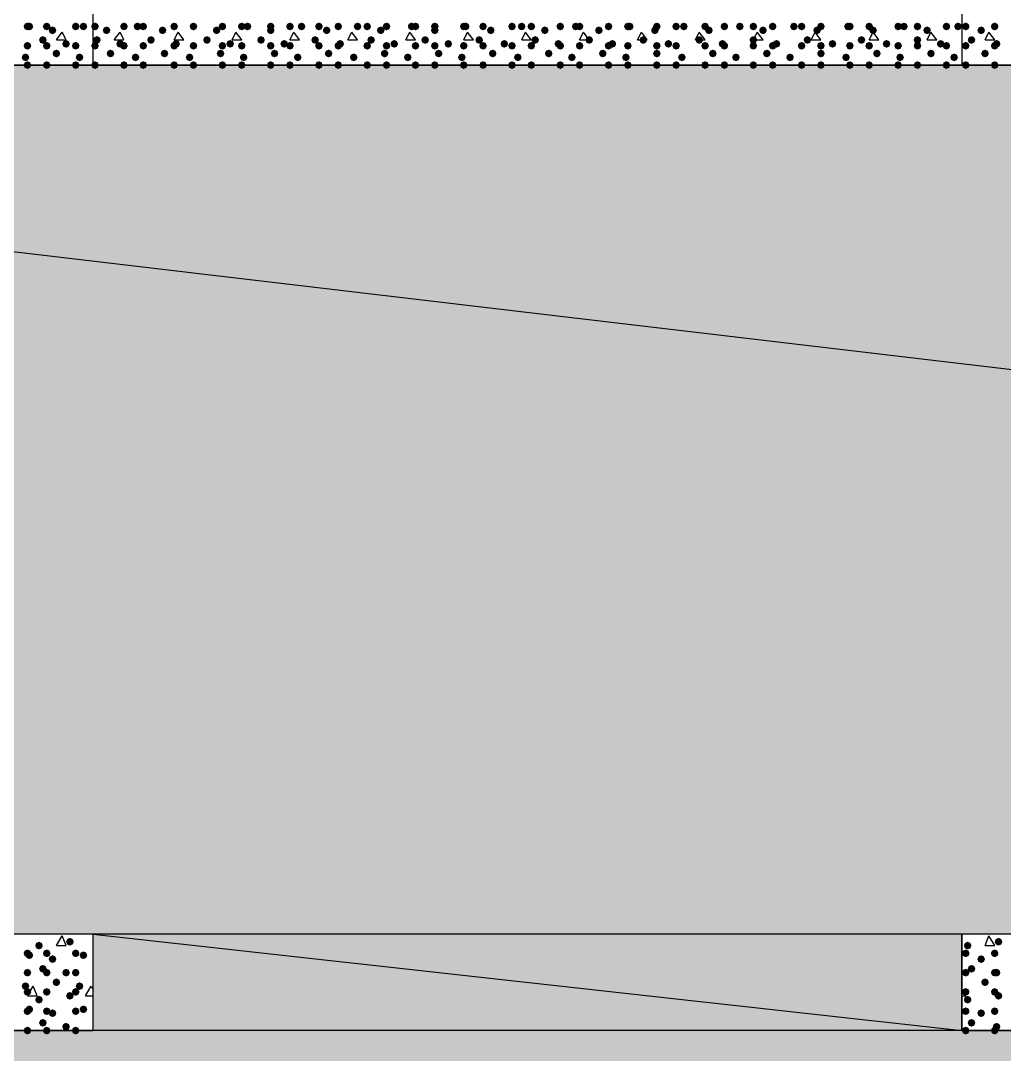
# Model space of a CAD drawing. Header units: millimetres. Extents: x 0 to 420, y 0 to 297.
# Drawn here: x 67.25 to 88.82, y 120.93 to 143.59 of the extents above; entities that cross this region are included whole.
import ezdxf

# ---------------------------------------------------------------- set-up
doc = ezdxf.new("R2010")
doc.units = ezdxf.units.MM
doc.layers.get('0').update_dxf_attribs({"linetype": 'CONTINUOUS'})

msp = doc.modelspace()

# ---------------------------------------------------------------- hatches: boundary and pattern name
at = {"true_color": 0x000007}
for points in [[(67.479333, 143.467667), (67.454462, 143.407871), (67.394667, 143.383), (67.334871, 143.407871), (67.31, 143.467667), (67.334871, 143.527462), (67.394667, 143.552333), (67.454462, 143.527463)], [(67.521667, 143.467667), (67.496796, 143.407871), (67.437, 143.383), (67.377204, 143.407871), (67.352333, 143.467667), (67.377204, 143.527462), (67.437, 143.552333), (67.496796, 143.527463)], [(67.902667, 143.467667), (67.877796, 143.407871), (67.818, 143.383), (67.758204, 143.407871), (67.733333, 143.467667), (67.758204, 143.527462), (67.818, 143.552333), (67.877796, 143.527463)], [(68.029667, 143.383), (68.004796, 143.323204), (67.945, 143.298333), (67.885204, 143.323204), (67.860333, 143.383), (67.885204, 143.442796), (67.945, 143.467667), (68.004796, 143.442796)], [(68.537667, 143.467667), (68.512796, 143.407871), (68.453, 143.383), (68.393204, 143.407871), (68.368333, 143.467667), (68.393204, 143.527462), (68.453, 143.552333), (68.512796, 143.527463)], [(68.707, 143.467667), (68.682129, 143.407871), (68.622333, 143.383), (68.562538, 143.407871), (68.537667, 143.467667), (68.562537, 143.527462), (68.622333, 143.552333), (68.682129, 143.527463)], [(88.053333, 143.467667), (88.028463, 143.407871), (87.968667, 143.383), (87.908871, 143.407871), (87.884, 143.467667), (87.908871, 143.527462), (87.968667, 143.552333), (88.028462, 143.527463)], [(88.392, 143.383), (88.367129, 143.323204), (88.307333, 143.298333), (88.247538, 143.323204), (88.222667, 143.383), (88.247537, 143.442796), (88.307333, 143.467667), (88.367129, 143.442796)], [(88.688333, 143.467667), (88.663463, 143.407871), (88.603667, 143.383), (88.543871, 143.407871), (88.519, 143.467667), (88.543871, 143.527462), (88.603667, 143.552333), (88.663462, 143.527463)], [(67.818, 143.171333), (67.793129, 143.111537), (67.733333, 143.086667), (67.673537, 143.111537), (67.648667, 143.171333), (67.673537, 143.231129), (67.733333, 143.256), (67.793129, 143.231129)], [(88.180333, 143.171333), (88.155463, 143.111537), (88.095667, 143.086667), (88.035871, 143.111537), (88.011, 143.171333), (88.035871, 143.231129), (88.095667, 143.256), (88.155462, 143.231129)], [(67.479333, 143.044333), (67.454462, 142.984537), (67.394667, 142.959667), (67.334871, 142.984537), (67.31, 143.044333), (67.334871, 143.104129), (67.394667, 143.129), (67.454462, 143.104129)], [(67.902667, 143.044333), (67.877796, 142.984537), (67.818, 142.959667), (67.758204, 142.984537), (67.733333, 143.044333), (67.758204, 143.104129), (67.818, 143.129), (67.877796, 143.104129)], [(68.326, 143.086667), (68.301129, 143.026871), (68.241333, 143.002), (68.181537, 143.026871), (68.156667, 143.086667), (68.181537, 143.146462), (68.241333, 143.171333), (68.301129, 143.146463)], [(68.537667, 143.044333), (68.512796, 142.984537), (68.453, 142.959667), (68.393204, 142.984537), (68.368333, 143.044333), (68.393204, 143.104129), (68.453, 143.129), (68.512796, 143.104129)], [(88.053333, 143.044333), (88.028463, 142.984537), (87.968667, 142.959667), (87.908871, 142.984537), (87.884, 143.044333), (87.908871, 143.104129), (87.968667, 143.129), (88.028462, 143.104129)], [(88.688333, 143.044333), (88.663463, 142.984537), (88.603667, 142.959667), (88.543871, 142.984537), (88.519, 143.044333), (88.543871, 143.104129), (88.603667, 143.129), (88.663462, 143.104129)], [(88.730667, 143.086667), (88.705796, 143.026871), (88.646, 143.002), (88.586204, 143.026871), (88.561333, 143.086667), (88.586204, 143.146462), (88.646, 143.171333), (88.705796, 143.146463)], [(67.437, 142.790333), (67.412129, 142.730537), (67.352333, 142.705667), (67.292538, 142.730537), (67.267667, 142.790333), (67.292537, 142.850129), (67.352333, 142.875), (67.412129, 142.850129)], [(68.114333, 142.875), (68.089462, 142.815204), (68.029667, 142.790333), (67.969871, 142.815204), (67.945, 142.875), (67.969871, 142.934796), (68.029667, 142.959667), (68.089462, 142.934796)], [(68.622333, 142.790333), (68.597463, 142.730537), (68.537667, 142.705667), (68.477871, 142.730537), (68.453, 142.790333), (68.477871, 142.850129), (68.537667, 142.875), (68.597462, 142.850129)], [(88.476667, 142.875), (88.451796, 142.815204), (88.392, 142.790333), (88.332204, 142.815204), (88.307333, 142.875), (88.332204, 142.934796), (88.392, 142.959667), (88.451796, 142.934796)], [(67.479333, 142.621), (67.454462, 142.561204), (67.394667, 142.536333), (67.334871, 142.561204), (67.31, 142.621), (67.334871, 142.680796), (67.394667, 142.705667), (67.454462, 142.680796)], [(67.902667, 142.621), (67.877796, 142.561204), (67.818, 142.536333), (67.758204, 142.561204), (67.733333, 142.621), (67.758204, 142.680796), (67.818, 142.705667), (67.877796, 142.680796)], [(68.537667, 142.621), (68.512796, 142.561204), (68.453, 142.536333), (68.393204, 142.561204), (68.368333, 142.621), (68.393204, 142.680796), (68.453, 142.705667), (68.512796, 142.680796)], [(88.053333, 142.621), (88.028463, 142.561204), (87.968667, 142.536333), (87.908871, 142.561204), (87.884, 142.621), (87.908871, 142.680796), (87.968667, 142.705667), (88.028462, 142.680796)], [(88.688333, 142.621), (88.663463, 142.561204), (88.603667, 142.536333), (88.543871, 142.561204), (88.519, 142.621), (88.543871, 142.680796), (88.603667, 142.705667), (88.663462, 142.680796)], [(67.733333, 123.317), (67.708463, 123.257204), (67.648667, 123.232333), (67.588871, 123.257204), (67.564, 123.317), (67.588871, 123.376796), (67.648667, 123.401667), (67.708462, 123.376796)], [(68.410667, 123.401667), (68.385796, 123.341871), (68.326, 123.317), (68.266204, 123.341871), (68.241333, 123.401667), (68.266204, 123.461462), (68.326, 123.486333), (68.385796, 123.461463)], [(88.095667, 123.317), (88.070796, 123.257204), (88.011, 123.232333), (87.951204, 123.257204), (87.926333, 123.317), (87.951204, 123.376796), (88.011, 123.401667), (88.070796, 123.376796)], [(88.773, 123.401667), (88.748129, 123.341871), (88.688333, 123.317), (88.628537, 123.341871), (88.603667, 123.401667), (88.628537, 123.461462), (88.688333, 123.486333), (88.748129, 123.461463)], [(67.479333, 123.147667), (67.454462, 123.087871), (67.394667, 123.063), (67.334871, 123.087871), (67.31, 123.147667), (67.334871, 123.207462), (67.394667, 123.232333), (67.454462, 123.207463)], [(67.521667, 123.105333), (67.496796, 123.045538), (67.437, 123.020667), (67.377204, 123.045538), (67.352333, 123.105333), (67.377204, 123.165129), (67.437, 123.19), (67.496796, 123.165129)], [(67.902667, 123.147667), (67.877796, 123.087871), (67.818, 123.063), (67.758204, 123.087871), (67.733333, 123.147667), (67.758204, 123.207462), (67.818, 123.232333), (67.877796, 123.207463)], [(68.029667, 123.020667), (68.004796, 122.960871), (67.945, 122.936), (67.885204, 122.960871), (67.860333, 123.020667), (67.885204, 123.080462), (67.945, 123.105333), (68.004796, 123.080463)], [(68.537667, 123.147667), (68.512796, 123.087871), (68.453, 123.063), (68.393204, 123.087871), (68.368333, 123.147667), (68.393204, 123.207462), (68.453, 123.232333), (68.512796, 123.207463)], [(68.707, 123.105333), (68.682129, 123.045538), (68.622333, 123.020667), (68.562538, 123.045538), (68.537667, 123.105333), (68.562537, 123.165129), (68.622333, 123.19), (68.682129, 123.165129)], [(88.053333, 123.147667), (88.028463, 123.087871), (87.968667, 123.063), (87.908871, 123.087871), (87.884, 123.147667), (87.908871, 123.207462), (87.968667, 123.232333), (88.028462, 123.207463)], [(88.392, 123.020667), (88.367129, 122.960871), (88.307333, 122.936), (88.247538, 122.960871), (88.222667, 123.020667), (88.247537, 123.080462), (88.307333, 123.105333), (88.367129, 123.080463)], [(88.688333, 123.147667), (88.663463, 123.087871), (88.603667, 123.063), (88.543871, 123.087871), (88.519, 123.147667), (88.543871, 123.207462), (88.603667, 123.232333), (88.663462, 123.207463)], [(67.818, 122.809), (67.793129, 122.749204), (67.733333, 122.724333), (67.673537, 122.749204), (67.648667, 122.809), (67.673537, 122.868796), (67.733333, 122.893667), (67.793129, 122.868796)], [(88.180333, 122.809), (88.155463, 122.749204), (88.095667, 122.724333), (88.035871, 122.749204), (88.011, 122.809), (88.035871, 122.868796), (88.095667, 122.893667), (88.155462, 122.868796)], [(67.479333, 122.724333), (67.454462, 122.664537), (67.394667, 122.639667), (67.334871, 122.664537), (67.31, 122.724333), (67.334871, 122.784129), (67.394667, 122.809), (67.454462, 122.784129)], [(67.902667, 122.724333), (67.877796, 122.664537), (67.818, 122.639667), (67.758204, 122.664537), (67.733333, 122.724333), (67.758204, 122.784129), (67.818, 122.809), (67.877796, 122.784129)], [(68.114333, 122.512667), (68.089462, 122.452871), (68.029667, 122.428), (67.969871, 122.452871), (67.945, 122.512667), (67.969871, 122.572462), (68.029667, 122.597333), (68.089462, 122.572463)], [(68.326, 122.724333), (68.301129, 122.664537), (68.241333, 122.639667), (68.181537, 122.664537), (68.156667, 122.724333), (68.181537, 122.784129), (68.241333, 122.809), (68.301129, 122.784129)], [(68.537667, 122.724333), (68.512796, 122.664537), (68.453, 122.639667), (68.393204, 122.664537), (68.368333, 122.724333), (68.393204, 122.784129), (68.453, 122.809), (68.512796, 122.784129)], [(88.053333, 122.724333), (88.028463, 122.664537), (87.968667, 122.639667), (87.908871, 122.664537), (87.884, 122.724333), (87.908871, 122.784129), (87.968667, 122.809), (88.028462, 122.784129)], [(88.476667, 122.512667), (88.451796, 122.452871), (88.392, 122.428), (88.332204, 122.452871), (88.307333, 122.512667), (88.332204, 122.572462), (88.392, 122.597333), (88.451796, 122.572463)], [(88.688333, 122.724333), (88.663463, 122.664537), (88.603667, 122.639667), (88.543871, 122.664537), (88.519, 122.724333), (88.543871, 122.784129), (88.603667, 122.809), (88.663462, 122.784129)], [(88.730667, 122.724333), (88.705796, 122.664537), (88.646, 122.639667), (88.586204, 122.664537), (88.561333, 122.724333), (88.586204, 122.784129), (88.646, 122.809), (88.705796, 122.784129)], [(67.437, 122.428), (67.412129, 122.368204), (67.352333, 122.343333), (67.292538, 122.368204), (67.267667, 122.428), (67.292537, 122.487796), (67.352333, 122.512667), (67.412129, 122.487796)], [(67.479333, 122.301), (67.454462, 122.241204), (67.394667, 122.216333), (67.334871, 122.241204), (67.31, 122.301), (67.334871, 122.360796), (67.394667, 122.385667), (67.454462, 122.360796)], [(67.902667, 122.301), (67.877796, 122.241204), (67.818, 122.216333), (67.758204, 122.241204), (67.733333, 122.301), (67.758204, 122.360796), (67.818, 122.385667), (67.877796, 122.360796)], [(68.537667, 122.301), (68.512796, 122.241204), (68.453, 122.216333), (68.393204, 122.241204), (68.368333, 122.301), (68.393204, 122.360796), (68.453, 122.385667), (68.512796, 122.360796)], [(68.622333, 122.428), (68.597463, 122.368204), (68.537667, 122.343333), (68.477871, 122.368204), (68.453, 122.428), (68.477871, 122.487796), (68.537667, 122.512667), (68.597462, 122.487796)], [(88.053333, 122.301), (88.028463, 122.241204), (87.968667, 122.216333), (87.908871, 122.241204), (87.884, 122.301), (87.908871, 122.360796), (87.968667, 122.385667), (88.028462, 122.360796)], [(88.688333, 122.301), (88.663463, 122.241204), (88.603667, 122.216333), (88.543871, 122.241204), (88.519, 122.301), (88.543871, 122.360796), (88.603667, 122.385667), (88.663462, 122.360796)], [(67.733333, 122.131667), (67.708463, 122.071871), (67.648667, 122.047), (67.588871, 122.071871), (67.564, 122.131667), (67.588871, 122.191462), (67.648667, 122.216333), (67.708462, 122.191463)], [(68.410667, 122.216333), (68.385796, 122.156537), (68.326, 122.131667), (68.266204, 122.156537), (68.241333, 122.216333), (68.266204, 122.276129), (68.326, 122.301), (68.385796, 122.276129)], [(88.095667, 122.131667), (88.070796, 122.071871), (88.011, 122.047), (87.951204, 122.071871), (87.926333, 122.131667), (87.951204, 122.191462), (88.011, 122.216333), (88.070796, 122.191463)], [(88.773, 122.216333), (88.748129, 122.156537), (88.688333, 122.131667), (88.628537, 122.156537), (88.603667, 122.216333), (88.628537, 122.276129), (88.688333, 122.301), (88.748129, 122.276129)], [(67.479333, 121.877667), (67.454462, 121.817871), (67.394667, 121.793), (67.334871, 121.817871), (67.31, 121.877667), (67.334871, 121.937462), (67.394667, 121.962333), (67.454462, 121.937463)], [(67.521667, 121.92), (67.496796, 121.860204), (67.437, 121.835333), (67.377204, 121.860204), (67.352333, 121.92), (67.377204, 121.979796), (67.437, 122.004667), (67.496796, 121.979796)], [(67.902667, 121.877667), (67.877796, 121.817871), (67.818, 121.793), (67.758204, 121.817871), (67.733333, 121.877667), (67.758204, 121.937462), (67.818, 121.962333), (67.877796, 121.937463)], [(68.029667, 121.835333), (68.004796, 121.775538), (67.945, 121.750667), (67.885204, 121.775538), (67.860333, 121.835333), (67.885204, 121.895129), (67.945, 121.92), (68.004796, 121.895129)], [(68.537667, 121.877667), (68.512796, 121.817871), (68.453, 121.793), (68.393204, 121.817871), (68.368333, 121.877667), (68.393204, 121.937462), (68.453, 121.962333), (68.512796, 121.937463)], [(68.707, 121.92), (68.682129, 121.860204), (68.622333, 121.835333), (68.562538, 121.860204), (68.537667, 121.92), (68.562537, 121.979796), (68.622333, 122.004667), (68.682129, 121.979796)], [(88.053333, 121.877667), (88.028463, 121.817871), (87.968667, 121.793), (87.908871, 121.817871), (87.884, 121.877667), (87.908871, 121.937462), (87.968667, 121.962333), (88.028462, 121.937463)], [(88.392, 121.835333), (88.367129, 121.775538), (88.307333, 121.750667), (88.247538, 121.775538), (88.222667, 121.835333), (88.247537, 121.895129), (88.307333, 121.92), (88.367129, 121.895129)], [(88.688333, 121.877667), (88.663463, 121.817871), (88.603667, 121.793), (88.543871, 121.817871), (88.519, 121.877667), (88.543871, 121.937462), (88.603667, 121.962333), (88.663462, 121.937463)], [(67.818, 121.623667), (67.793129, 121.563871), (67.733333, 121.539), (67.673537, 121.563871), (67.648667, 121.623667), (67.673537, 121.683462), (67.733333, 121.708333), (67.793129, 121.683463)], [(88.180333, 121.623667), (88.155463, 121.563871), (88.095667, 121.539), (88.035871, 121.563871), (88.011, 121.623667), (88.035871, 121.683462), (88.095667, 121.708333), (88.155462, 121.683463)], [(67.479333, 121.454333), (67.454462, 121.394537), (67.394667, 121.369667), (67.334871, 121.394537), (67.31, 121.454333), (67.334871, 121.514129), (67.394667, 121.539), (67.454462, 121.514129)], [(67.902667, 121.454333), (67.877796, 121.394537), (67.818, 121.369667), (67.758204, 121.394537), (67.733333, 121.454333), (67.758204, 121.514129), (67.818, 121.539), (67.877796, 121.514129)], [(68.326, 121.539), (68.301129, 121.479204), (68.241333, 121.454333), (68.181537, 121.479204), (68.156667, 121.539), (68.181537, 121.598796), (68.241333, 121.623667), (68.301129, 121.598796)], [(68.537667, 121.454333), (68.512796, 121.394537), (68.453, 121.369667), (68.393204, 121.394537), (68.368333, 121.454333), (68.393204, 121.514129), (68.453, 121.539), (68.512796, 121.514129)], [(88.053333, 121.454333), (88.028463, 121.394537), (87.968667, 121.369667), (87.908871, 121.394537), (87.884, 121.454333), (87.908871, 121.514129), (87.968667, 121.539), (88.028462, 121.514129)], [(88.688333, 121.454333), (88.663463, 121.394537), (88.603667, 121.369667), (88.543871, 121.394537), (88.519, 121.454333), (88.543871, 121.514129), (88.603667, 121.539), (88.663462, 121.514129)], [(88.730667, 121.539), (88.705796, 121.479204), (88.646, 121.454333), (88.586204, 121.479204), (88.561333, 121.539), (88.586204, 121.598796), (88.646, 121.623667), (88.705796, 121.598796)]]:
    msp.add_hatch(color=0, dxfattribs=at).paths.add_polyline_path(points, flags=0)
at = {"true_color": 0x000008}
for points in [[(68.961, 143.467667), (68.936129, 143.407871), (68.876333, 143.383), (68.816537, 143.407871), (68.791667, 143.467667), (68.816537, 143.527462), (68.876333, 143.552333), (68.936129, 143.527463)], [(69.215, 143.383), (69.190129, 143.323204), (69.130333, 143.298333), (69.070538, 143.323204), (69.045667, 143.383), (69.070537, 143.442796), (69.130333, 143.467667), (69.190129, 143.442796)], [(69.596, 143.467667), (69.571129, 143.407871), (69.511333, 143.383), (69.451537, 143.407871), (69.426667, 143.467667), (69.451537, 143.527462), (69.511333, 143.552333), (69.571129, 143.527463)], [(69.892333, 143.467667), (69.867463, 143.407871), (69.807667, 143.383), (69.747871, 143.407871), (69.723, 143.467667), (69.747871, 143.527462), (69.807667, 143.552333), (69.867462, 143.527463)], [(70.019333, 143.467667), (69.994462, 143.407871), (69.934667, 143.383), (69.874871, 143.407871), (69.85, 143.467667), (69.874871, 143.527462), (69.934667, 143.552333), (69.994462, 143.527463)], [(70.442667, 143.383), (70.417796, 143.323204), (70.358, 143.298333), (70.298204, 143.323204), (70.273333, 143.383), (70.298204, 143.442796), (70.358, 143.467667), (70.417796, 143.442796)], [(70.696667, 143.467667), (70.671796, 143.407871), (70.612, 143.383), (70.552204, 143.407871), (70.527333, 143.467667), (70.552204, 143.527462), (70.612, 143.552333), (70.671796, 143.527463)], [(71.12, 143.467667), (71.095129, 143.407871), (71.035333, 143.383), (70.975538, 143.407871), (70.950667, 143.467667), (70.975537, 143.527462), (71.035333, 143.552333), (71.095129, 143.527463)], [(71.12, 143.467667), (71.095129, 143.407871), (71.035333, 143.383), (70.975538, 143.407871), (70.950667, 143.467667), (70.975537, 143.527462), (71.035333, 143.552333), (71.095129, 143.527463)], [(71.628, 143.383), (71.603129, 143.323204), (71.543333, 143.298333), (71.483537, 143.323204), (71.458667, 143.383), (71.483537, 143.442796), (71.543333, 143.467667), (71.603129, 143.442796)], [(71.755, 143.467667), (71.730129, 143.407871), (71.670333, 143.383), (71.610538, 143.407871), (71.585667, 143.467667), (71.610537, 143.527462), (71.670333, 143.552333), (71.730129, 143.527463)], [(72.178333, 143.467667), (72.153463, 143.407871), (72.093667, 143.383), (72.033871, 143.407871), (72.009, 143.467667), (72.033871, 143.527462), (72.093667, 143.552333), (72.153462, 143.527463)], [(72.305333, 143.467667), (72.280463, 143.407871), (72.220667, 143.383), (72.160871, 143.407871), (72.136, 143.467667), (72.160871, 143.527462), (72.220667, 143.552333), (72.280462, 143.527463)], [(72.813333, 143.467667), (72.788463, 143.407871), (72.728667, 143.383), (72.668871, 143.407871), (72.644, 143.467667), (72.668871, 143.527462), (72.728667, 143.552333), (72.788462, 143.527463)], [(72.813333, 143.383), (72.788463, 143.323204), (72.728667, 143.298333), (72.668871, 143.323204), (72.644, 143.383), (72.668871, 143.442796), (72.728667, 143.467667), (72.788462, 143.442796)], [(73.236667, 143.467667), (73.211796, 143.407871), (73.152, 143.383), (73.092204, 143.407871), (73.067333, 143.467667), (73.092204, 143.527462), (73.152, 143.552333), (73.211796, 143.527463)], [(73.490667, 143.467667), (73.465796, 143.407871), (73.406, 143.383), (73.346204, 143.407871), (73.321333, 143.467667), (73.346204, 143.527462), (73.406, 143.552333), (73.465796, 143.527463)], [(73.871667, 143.467667), (73.846796, 143.407871), (73.787, 143.383), (73.727204, 143.407871), (73.702333, 143.467667), (73.727204, 143.527462), (73.787, 143.552333), (73.846796, 143.527463)], [(74.041, 143.383), (74.016129, 143.323204), (73.956333, 143.298333), (73.896537, 143.323204), (73.871667, 143.383), (73.896537, 143.442796), (73.956333, 143.467667), (74.016129, 143.442796)], [(74.295, 143.467667), (74.270129, 143.407871), (74.210333, 143.383), (74.150538, 143.407871), (74.125667, 143.467667), (74.150537, 143.527462), (74.210333, 143.552333), (74.270129, 143.527463)], [(74.718333, 143.467667), (74.693463, 143.407871), (74.633667, 143.383), (74.573871, 143.407871), (74.549, 143.467667), (74.573871, 143.527462), (74.633667, 143.552333), (74.693462, 143.527463)], [(74.93, 143.467667), (74.905129, 143.407871), (74.845333, 143.383), (74.785538, 143.407871), (74.760667, 143.467667), (74.785537, 143.527462), (74.845333, 143.552333), (74.905129, 143.527463)], [(75.226333, 143.383), (75.201462, 143.323204), (75.141667, 143.298333), (75.081871, 143.323204), (75.057, 143.383), (75.081871, 143.442796), (75.141667, 143.467667), (75.201462, 143.442796)], [(75.353333, 143.467667), (75.328463, 143.407871), (75.268667, 143.383), (75.208871, 143.407871), (75.184, 143.467667), (75.208871, 143.527462), (75.268667, 143.552333), (75.328462, 143.527463)], [(75.903667, 143.467667), (75.878796, 143.407871), (75.819, 143.383), (75.759204, 143.407871), (75.734333, 143.467667), (75.759204, 143.527462), (75.819, 143.552333), (75.878796, 143.527463)], [(75.988333, 143.467667), (75.963463, 143.407871), (75.903667, 143.383), (75.843871, 143.407871), (75.819, 143.467667), (75.843871, 143.527462), (75.903667, 143.552333), (75.963462, 143.527463)], [(76.411667, 143.467667), (76.386796, 143.407871), (76.327, 143.383), (76.267204, 143.407871), (76.242333, 143.467667), (76.267204, 143.527462), (76.327, 143.552333), (76.386796, 143.527463)], [(76.411667, 143.383), (76.386796, 143.323204), (76.327, 143.298333), (76.267204, 143.323204), (76.242333, 143.383), (76.267204, 143.442796), (76.327, 143.467667), (76.386796, 143.442796)], [(77.046667, 143.467667), (77.021796, 143.407871), (76.962, 143.383), (76.902204, 143.407871), (76.877333, 143.467667), (76.902204, 143.527462), (76.962, 143.552333), (77.021796, 143.527463)], [(77.089, 143.467667), (77.064129, 143.407871), (77.004333, 143.383), (76.944538, 143.407871), (76.919667, 143.467667), (76.944537, 143.527462), (77.004333, 143.552333), (77.064129, 143.527463)], [(77.47, 143.467667), (77.445129, 143.407871), (77.385333, 143.383), (77.325538, 143.407871), (77.300667, 143.467667), (77.325537, 143.527462), (77.385333, 143.552333), (77.445129, 143.527463)], [(77.639333, 143.383), (77.614462, 143.323204), (77.554667, 143.298333), (77.494871, 143.323204), (77.47, 143.383), (77.494871, 143.442796), (77.554667, 143.467667), (77.614462, 143.442796)], [(78.105, 143.467667), (78.080129, 143.407871), (78.020333, 143.383), (77.960538, 143.407871), (77.935667, 143.467667), (77.960537, 143.527462), (78.020333, 143.552333), (78.080129, 143.527463)], [(78.316667, 143.467667), (78.291796, 143.407871), (78.232, 143.383), (78.172204, 143.407871), (78.147333, 143.467667), (78.172204, 143.527462), (78.232, 143.552333), (78.291796, 143.527463)], [(78.528333, 143.467667), (78.503463, 143.407871), (78.443667, 143.383), (78.383871, 143.407871), (78.359, 143.467667), (78.383871, 143.527462), (78.443667, 143.552333), (78.503462, 143.527463)], [(78.824667, 143.383), (78.799796, 143.323204), (78.74, 143.298333), (78.680204, 143.323204), (78.655333, 143.383), (78.680204, 143.442796), (78.74, 143.467667), (78.799796, 143.442796)], [(79.163333, 143.467667), (79.138463, 143.407871), (79.078667, 143.383), (79.018871, 143.407871), (78.994, 143.467667), (79.018871, 143.527462), (79.078667, 143.552333), (79.138462, 143.527463)], [(79.502, 143.467667), (79.477129, 143.407871), (79.417333, 143.383), (79.357538, 143.407871), (79.332667, 143.467667), (79.357537, 143.527462), (79.417333, 143.552333), (79.477129, 143.527463)], [(79.586667, 143.467667), (79.561796, 143.407871), (79.502, 143.383), (79.442204, 143.407871), (79.417333, 143.467667), (79.442204, 143.527462), (79.502, 143.552333), (79.561796, 143.527463)], [(80.01, 143.383), (79.985129, 143.323204), (79.925333, 143.298333), (79.865538, 143.323204), (79.840667, 143.383), (79.865537, 143.442796), (79.925333, 143.467667), (79.985129, 143.442796)], [(80.221667, 143.467667), (80.196796, 143.407871), (80.137, 143.383), (80.077204, 143.407871), (80.052333, 143.467667), (80.077204, 143.527462), (80.137, 143.552333), (80.196796, 143.527463)], [(80.645, 143.467667), (80.620129, 143.407871), (80.560333, 143.383), (80.500538, 143.407871), (80.475667, 143.467667), (80.500537, 143.527462), (80.560333, 143.552333), (80.620129, 143.527463)], [(80.687333, 143.467667), (80.662463, 143.407871), (80.602667, 143.383), (80.542871, 143.407871), (80.518, 143.467667), (80.542871, 143.527462), (80.602667, 143.552333), (80.662462, 143.527463)], [(81.237667, 143.383), (81.212796, 143.323204), (81.153, 143.298333), (81.093204, 143.323204), (81.068333, 143.383), (81.093204, 143.442796), (81.153, 143.467667), (81.212796, 143.442796)], [(81.28, 143.467667), (81.255129, 143.407871), (81.195333, 143.383), (81.135538, 143.407871), (81.110667, 143.467667), (81.135537, 143.527462), (81.195333, 143.552333), (81.255129, 143.527463)], [(81.703333, 143.467667), (81.678463, 143.407871), (81.618667, 143.383), (81.558871, 143.407871), (81.534, 143.467667), (81.558871, 143.527462), (81.618667, 143.552333), (81.678462, 143.527463)], [(81.872667, 143.467667), (81.847796, 143.407871), (81.788, 143.383), (81.728204, 143.407871), (81.703333, 143.467667), (81.728204, 143.527462), (81.788, 143.552333), (81.847796, 143.527463)], [(82.338333, 143.467667), (82.313463, 143.407871), (82.253667, 143.383), (82.193871, 143.407871), (82.169, 143.467667), (82.193871, 143.527462), (82.253667, 143.552333), (82.313462, 143.527463)], [(82.423, 143.383), (82.398129, 143.323204), (82.338333, 143.298333), (82.278537, 143.323204), (82.253667, 143.383), (82.278537, 143.442796), (82.338333, 143.467667), (82.398129, 143.442796)], [(82.761667, 143.467667), (82.736796, 143.407871), (82.677, 143.383), (82.617204, 143.407871), (82.592333, 143.467667), (82.617204, 143.527462), (82.677, 143.552333), (82.736796, 143.527463)], [(83.100333, 143.467667), (83.075463, 143.407871), (83.015667, 143.383), (82.955871, 143.407871), (82.931, 143.467667), (82.955871, 143.527462), (83.015667, 143.552333), (83.075462, 143.527463)], [(83.396667, 143.467667), (83.371796, 143.407871), (83.312, 143.383), (83.252204, 143.407871), (83.227333, 143.467667), (83.252204, 143.527462), (83.312, 143.552333), (83.371796, 143.527463)], [(83.608333, 143.383), (83.583463, 143.323204), (83.523667, 143.298333), (83.463871, 143.323204), (83.439, 143.383), (83.463871, 143.442796), (83.523667, 143.467667), (83.583462, 143.442796)], [(83.82, 143.467667), (83.795129, 143.407871), (83.735333, 143.383), (83.675538, 143.407871), (83.650667, 143.467667), (83.675537, 143.527462), (83.735333, 143.552333), (83.795129, 143.527463)], [(84.285667, 143.467667), (84.260796, 143.407871), (84.201, 143.383), (84.141204, 143.407871), (84.116333, 143.467667), (84.141204, 143.527462), (84.201, 143.552333), (84.260796, 143.527463)], [(84.455, 143.467667), (84.430129, 143.407871), (84.370333, 143.383), (84.310538, 143.407871), (84.285667, 143.467667), (84.310537, 143.527462), (84.370333, 143.552333), (84.430129, 143.527463)], [(84.793667, 143.383), (84.768796, 143.323204), (84.709, 143.298333), (84.649204, 143.323204), (84.624333, 143.383), (84.649204, 143.442796), (84.709, 143.467667), (84.768796, 143.442796)], [(84.878333, 143.467667), (84.853463, 143.407871), (84.793667, 143.383), (84.733871, 143.407871), (84.709, 143.467667), (84.733871, 143.527462), (84.793667, 143.552333), (84.853462, 143.527463)], [(85.471, 143.467667), (85.446129, 143.407871), (85.386333, 143.383), (85.326537, 143.407871), (85.301667, 143.467667), (85.326537, 143.527462), (85.386333, 143.552333), (85.446129, 143.527463)], [(85.513333, 143.467667), (85.488463, 143.407871), (85.428667, 143.383), (85.368871, 143.407871), (85.344, 143.467667), (85.368871, 143.527462), (85.428667, 143.552333), (85.488462, 143.527463)], [(85.936667, 143.467667), (85.911796, 143.407871), (85.852, 143.383), (85.792204, 143.407871), (85.767333, 143.467667), (85.792204, 143.527462), (85.852, 143.552333), (85.911796, 143.527463)], [(86.021333, 143.383), (85.996462, 143.323204), (85.936667, 143.298333), (85.876871, 143.323204), (85.852, 143.383), (85.876871, 143.442796), (85.936667, 143.467667), (85.996462, 143.442796)], [(86.571667, 143.467667), (86.546796, 143.407871), (86.487, 143.383), (86.427204, 143.407871), (86.402333, 143.467667), (86.427204, 143.527462), (86.487, 143.552333), (86.546796, 143.527463)], [(86.698667, 143.467667), (86.673796, 143.407871), (86.614, 143.383), (86.554204, 143.407871), (86.529333, 143.467667), (86.554204, 143.527462), (86.614, 143.552333), (86.673796, 143.527463)], [(86.995, 143.467667), (86.970129, 143.407871), (86.910333, 143.383), (86.850538, 143.407871), (86.825667, 143.467667), (86.850537, 143.527462), (86.910333, 143.552333), (86.970129, 143.527463)], [(87.206667, 143.383), (87.181796, 143.323204), (87.122, 143.298333), (87.062204, 143.323204), (87.037333, 143.383), (87.062204, 143.442796), (87.122, 143.467667), (87.181796, 143.442796)], [(87.63, 143.467667), (87.605129, 143.407871), (87.545333, 143.383), (87.485538, 143.407871), (87.460667, 143.467667), (87.485537, 143.527462), (87.545333, 143.552333), (87.605129, 143.527463)], [(87.884, 143.467667), (87.859129, 143.407871), (87.799333, 143.383), (87.739538, 143.407871), (87.714667, 143.467667), (87.739537, 143.527462), (87.799333, 143.552333), (87.859129, 143.527463)], [(69.003333, 143.171333), (68.978463, 143.111537), (68.918667, 143.086667), (68.858871, 143.111537), (68.834, 143.171333), (68.858871, 143.231129), (68.918667, 143.256), (68.978462, 143.231129)], [(70.188667, 143.171333), (70.163796, 143.111537), (70.104, 143.086667), (70.044204, 143.111537), (70.019333, 143.171333), (70.044204, 143.231129), (70.104, 143.256), (70.163796, 143.231129)], [(71.416333, 143.171333), (71.391462, 143.111537), (71.331667, 143.086667), (71.271871, 143.111537), (71.247, 143.171333), (71.271871, 143.231129), (71.331667, 143.256), (71.391462, 143.231129)], [(72.601667, 143.171333), (72.576796, 143.111537), (72.517, 143.086667), (72.457204, 143.111537), (72.432333, 143.171333), (72.457204, 143.231129), (72.517, 143.256), (72.576796, 143.231129)], [(73.787, 143.171333), (73.762129, 143.111537), (73.702333, 143.086667), (73.642538, 143.111537), (73.617667, 143.171333), (73.642537, 143.231129), (73.702333, 143.256), (73.762129, 143.231129)], [(75.014667, 143.171333), (74.989796, 143.111537), (74.93, 143.086667), (74.870204, 143.111537), (74.845333, 143.171333), (74.870204, 143.231129), (74.93, 143.256), (74.989796, 143.231129)], [(76.2, 143.171333), (76.175129, 143.111537), (76.115333, 143.086667), (76.055538, 143.111537), (76.030667, 143.171333), (76.055537, 143.231129), (76.115333, 143.256), (76.175129, 143.231129)], [(77.385333, 143.171333), (77.360463, 143.111537), (77.300667, 143.086667), (77.240871, 143.111537), (77.216, 143.171333), (77.240871, 143.231129), (77.300667, 143.256), (77.360462, 143.231129)], [(78.613, 143.171333), (78.588129, 143.111537), (78.528333, 143.086667), (78.468537, 143.111537), (78.443667, 143.171333), (78.468537, 143.231129), (78.528333, 143.256), (78.588129, 143.231129)], [(79.798333, 143.171333), (79.773463, 143.111537), (79.713667, 143.086667), (79.653871, 143.111537), (79.629, 143.171333), (79.653871, 143.231129), (79.713667, 143.256), (79.773462, 143.231129)], [(80.983667, 143.171333), (80.958796, 143.111537), (80.899, 143.086667), (80.839204, 143.111537), (80.814333, 143.171333), (80.839204, 143.231129), (80.899, 143.256), (80.958796, 143.231129)], [(82.211333, 143.171333), (82.186462, 143.111537), (82.126667, 143.086667), (82.066871, 143.111537), (82.042, 143.171333), (82.066871, 143.231129), (82.126667, 143.256), (82.186462, 143.231129)], [(83.396667, 143.171333), (83.371796, 143.111537), (83.312, 143.086667), (83.252204, 143.111537), (83.227333, 143.171333), (83.252204, 143.231129), (83.312, 143.256), (83.371796, 143.231129)], [(84.582, 143.171333), (84.557129, 143.111537), (84.497333, 143.086667), (84.437538, 143.111537), (84.412667, 143.171333), (84.437537, 143.231129), (84.497333, 143.256), (84.557129, 143.231129)], [(85.767333, 143.171333), (85.742463, 143.111537), (85.682667, 143.086667), (85.622871, 143.111537), (85.598, 143.171333), (85.622871, 143.231129), (85.682667, 143.256), (85.742462, 143.231129)], [(86.995, 143.171333), (86.970129, 143.111537), (86.910333, 143.086667), (86.850538, 143.111537), (86.825667, 143.171333), (86.850537, 143.231129), (86.910333, 143.256), (86.970129, 143.231129)], [(68.961, 143.044333), (68.936129, 142.984537), (68.876333, 142.959667), (68.816537, 142.984537), (68.791667, 143.044333), (68.816537, 143.104129), (68.876333, 143.129), (68.936129, 143.104129)], [(69.511333, 143.086667), (69.486462, 143.026871), (69.426667, 143.002), (69.366871, 143.026871), (69.342, 143.086667), (69.366871, 143.146462), (69.426667, 143.171333), (69.486462, 143.146463)], [(69.596, 143.044333), (69.571129, 142.984537), (69.511333, 142.959667), (69.451537, 142.984537), (69.426667, 143.044333), (69.451537, 143.104129), (69.511333, 143.129), (69.571129, 143.104129)], [(70.019333, 143.044333), (69.994462, 142.984537), (69.934667, 142.959667), (69.874871, 142.984537), (69.85, 143.044333), (69.874871, 143.104129), (69.934667, 143.129), (69.994462, 143.104129)], [(70.696667, 143.044333), (70.671796, 142.984537), (70.612, 142.959667), (70.552204, 142.984537), (70.527333, 143.044333), (70.552204, 143.104129), (70.612, 143.129), (70.671796, 143.104129)], [(70.739, 143.086667), (70.714129, 143.026871), (70.654333, 143.002), (70.594538, 143.026871), (70.569667, 143.086667), (70.594537, 143.146462), (70.654333, 143.171333), (70.714129, 143.146463)], [(71.12, 143.044333), (71.095129, 142.984537), (71.035333, 142.959667), (70.975538, 142.984537), (70.950667, 143.044333), (70.975537, 143.104129), (71.035333, 143.129), (71.095129, 143.104129)], [(71.755, 143.044333), (71.730129, 142.984537), (71.670333, 142.959667), (71.610538, 142.984537), (71.585667, 143.044333), (71.610537, 143.104129), (71.670333, 143.129), (71.730129, 143.104129)], [(71.924333, 143.086667), (71.899462, 143.026871), (71.839667, 143.002), (71.779871, 143.026871), (71.755, 143.086667), (71.779871, 143.146462), (71.839667, 143.171333), (71.899462, 143.146463)], [(72.178333, 143.044333), (72.153463, 142.984537), (72.093667, 142.959667), (72.033871, 142.984537), (72.009, 143.044333), (72.033871, 143.104129), (72.093667, 143.129), (72.153462, 143.104129)], [(72.813333, 143.044333), (72.788463, 142.984537), (72.728667, 142.959667), (72.668871, 142.984537), (72.644, 143.044333), (72.668871, 143.104129), (72.728667, 143.129), (72.788462, 143.104129)], [(73.109667, 143.086667), (73.084796, 143.026871), (73.025, 143.002), (72.965204, 143.026871), (72.940333, 143.086667), (72.965204, 143.146462), (73.025, 143.171333), (73.084796, 143.146463)], [(73.236667, 143.044333), (73.211796, 142.984537), (73.152, 142.959667), (73.092204, 142.984537), (73.067333, 143.044333), (73.092204, 143.104129), (73.152, 143.129), (73.211796, 143.104129)], [(73.871667, 143.044333), (73.846796, 142.984537), (73.787, 142.959667), (73.727204, 142.984537), (73.702333, 143.044333), (73.727204, 143.104129), (73.787, 143.129), (73.846796, 143.104129)], [(74.295, 143.044333), (74.270129, 142.984537), (74.210333, 142.959667), (74.150538, 142.984537), (74.125667, 143.044333), (74.150537, 143.104129), (74.210333, 143.129), (74.270129, 143.104129)], [(74.337333, 143.086667), (74.312463, 143.026871), (74.252667, 143.002), (74.192871, 143.026871), (74.168, 143.086667), (74.192871, 143.146462), (74.252667, 143.171333), (74.312462, 143.146463)], [(74.93, 143.044333), (74.905129, 142.984537), (74.845333, 142.959667), (74.785538, 142.984537), (74.760667, 143.044333), (74.785537, 143.104129), (74.845333, 143.129), (74.905129, 143.104129)], [(75.353333, 143.044333), (75.328463, 142.984537), (75.268667, 142.959667), (75.208871, 142.984537), (75.184, 143.044333), (75.208871, 143.104129), (75.268667, 143.129), (75.328462, 143.104129)], [(75.522667, 143.086667), (75.497796, 143.026871), (75.438, 143.002), (75.378204, 143.026871), (75.353333, 143.086667), (75.378204, 143.146462), (75.438, 143.171333), (75.497796, 143.146463)], [(75.988333, 143.044333), (75.963463, 142.984537), (75.903667, 142.959667), (75.843871, 142.984537), (75.819, 143.044333), (75.843871, 143.104129), (75.903667, 143.129), (75.963462, 143.104129)], [(76.411667, 143.044333), (76.386796, 142.984537), (76.327, 142.959667), (76.267204, 142.984537), (76.242333, 143.044333), (76.267204, 143.104129), (76.327, 143.129), (76.386796, 143.104129)], [(76.708, 143.086667), (76.683129, 143.026871), (76.623333, 143.002), (76.563537, 143.026871), (76.538667, 143.086667), (76.563537, 143.146462), (76.623333, 143.171333), (76.683129, 143.146463)], [(77.046667, 143.044333), (77.021796, 142.984537), (76.962, 142.959667), (76.902204, 142.984537), (76.877333, 143.044333), (76.902204, 143.104129), (76.962, 143.129), (77.021796, 143.104129)], [(77.47, 143.044333), (77.445129, 142.984537), (77.385333, 142.959667), (77.325538, 142.984537), (77.300667, 143.044333), (77.325537, 143.104129), (77.385333, 143.129), (77.445129, 143.104129)], [(77.935667, 143.086667), (77.910796, 143.026871), (77.851, 143.002), (77.791204, 143.026871), (77.766333, 143.086667), (77.791204, 143.146462), (77.851, 143.171333), (77.910796, 143.146463)], [(78.105, 143.044333), (78.080129, 142.984537), (78.020333, 142.959667), (77.960538, 142.984537), (77.935667, 143.044333), (77.960537, 143.104129), (78.020333, 143.129), (78.080129, 143.104129)], [(78.528333, 143.044333), (78.503463, 142.984537), (78.443667, 142.959667), (78.383871, 142.984537), (78.359, 143.044333), (78.383871, 143.104129), (78.443667, 143.129), (78.503462, 143.104129)], [(79.121, 143.086667), (79.096129, 143.026871), (79.036333, 143.002), (78.976537, 143.026871), (78.951667, 143.086667), (78.976537, 143.146462), (79.036333, 143.171333), (79.096129, 143.146463)], [(79.163333, 143.044333), (79.138463, 142.984537), (79.078667, 142.959667), (79.018871, 142.984537), (78.994, 143.044333), (79.018871, 143.104129), (79.078667, 143.129), (79.138462, 143.104129)], [(79.586667, 143.044333), (79.561796, 142.984537), (79.502, 142.959667), (79.442204, 142.984537), (79.417333, 143.044333), (79.442204, 143.104129), (79.502, 143.129), (79.561796, 143.104129)], [(80.221667, 143.044333), (80.196796, 142.984537), (80.137, 142.959667), (80.077204, 142.984537), (80.052333, 143.044333), (80.077204, 143.104129), (80.137, 143.129), (80.196796, 143.104129)], [(80.306333, 143.086667), (80.281463, 143.026871), (80.221667, 143.002), (80.161871, 143.026871), (80.137, 143.086667), (80.161871, 143.146462), (80.221667, 143.171333), (80.281462, 143.146463)], [(80.645, 143.044333), (80.620129, 142.984537), (80.560333, 142.959667), (80.500538, 142.984537), (80.475667, 143.044333), (80.500537, 143.104129), (80.560333, 143.129), (80.620129, 143.104129)], [(81.28, 143.044333), (81.255129, 142.984537), (81.195333, 142.959667), (81.135538, 142.984537), (81.110667, 143.044333), (81.135537, 143.104129), (81.195333, 143.129), (81.255129, 143.104129)], [(81.534, 143.086667), (81.509129, 143.026871), (81.449333, 143.002), (81.389538, 143.026871), (81.364667, 143.086667), (81.389537, 143.146462), (81.449333, 143.171333), (81.509129, 143.146463)], [(81.703333, 143.044333), (81.678463, 142.984537), (81.618667, 142.959667), (81.558871, 142.984537), (81.534, 143.044333), (81.558871, 143.104129), (81.618667, 143.129), (81.678462, 143.104129)], [(82.338333, 143.044333), (82.313463, 142.984537), (82.253667, 142.959667), (82.193871, 142.984537), (82.169, 143.044333), (82.193871, 143.104129), (82.253667, 143.129), (82.313462, 143.104129)], [(82.719333, 143.086667), (82.694462, 143.026871), (82.634667, 143.002), (82.574871, 143.026871), (82.55, 143.086667), (82.574871, 143.146462), (82.634667, 143.171333), (82.694462, 143.146463)], [(82.761667, 143.044333), (82.736796, 142.984537), (82.677, 142.959667), (82.617204, 142.984537), (82.592333, 143.044333), (82.617204, 143.104129), (82.677, 143.129), (82.736796, 143.104129)], [(83.396667, 143.044333), (83.371796, 142.984537), (83.312, 142.959667), (83.252204, 142.984537), (83.227333, 143.044333), (83.252204, 143.104129), (83.312, 143.129), (83.371796, 143.104129)], [(83.82, 143.044333), (83.795129, 142.984537), (83.735333, 142.959667), (83.675538, 142.984537), (83.650667, 143.044333), (83.675537, 143.104129), (83.735333, 143.129), (83.795129, 143.104129)], [(83.904667, 143.086667), (83.879796, 143.026871), (83.82, 143.002), (83.760204, 143.026871), (83.735333, 143.086667), (83.760204, 143.146462), (83.82, 143.171333), (83.879796, 143.146463)], [(84.455, 143.044333), (84.430129, 142.984537), (84.370333, 142.959667), (84.310538, 142.984537), (84.285667, 143.044333), (84.310537, 143.104129), (84.370333, 143.129), (84.430129, 143.104129)], [(84.878333, 143.044333), (84.853463, 142.984537), (84.793667, 142.959667), (84.733871, 142.984537), (84.709, 143.044333), (84.733871, 143.104129), (84.793667, 143.129), (84.853462, 143.104129)], [(85.132333, 143.086667), (85.107463, 143.026871), (85.047667, 143.002), (84.987871, 143.026871), (84.963, 143.086667), (84.987871, 143.146462), (85.047667, 143.171333), (85.107462, 143.146463)], [(85.513333, 143.044333), (85.488463, 142.984537), (85.428667, 142.959667), (85.368871, 142.984537), (85.344, 143.044333), (85.368871, 143.104129), (85.428667, 143.129), (85.488462, 143.104129)], [(85.936667, 143.044333), (85.911796, 142.984537), (85.852, 142.959667), (85.792204, 142.984537), (85.767333, 143.044333), (85.792204, 143.104129), (85.852, 143.129), (85.911796, 143.104129)], [(86.317667, 143.086667), (86.292796, 143.026871), (86.233, 143.002), (86.173204, 143.026871), (86.148333, 143.086667), (86.173204, 143.146462), (86.233, 143.171333), (86.292796, 143.146463)], [(86.571667, 143.044333), (86.546796, 142.984537), (86.487, 142.959667), (86.427204, 142.984537), (86.402333, 143.044333), (86.427204, 143.104129), (86.487, 143.129), (86.546796, 143.104129)], [(86.995, 143.044333), (86.970129, 142.984537), (86.910333, 142.959667), (86.850538, 142.984537), (86.825667, 143.044333), (86.850537, 143.104129), (86.910333, 143.129), (86.970129, 143.104129)], [(87.503, 143.086667), (87.478129, 143.026871), (87.418333, 143.002), (87.358537, 143.026871), (87.333667, 143.086667), (87.358537, 143.146462), (87.418333, 143.171333), (87.478129, 143.146463)], [(87.63, 143.044333), (87.605129, 142.984537), (87.545333, 142.959667), (87.485538, 142.984537), (87.460667, 143.044333), (87.485537, 143.104129), (87.545333, 143.129), (87.605129, 143.104129)], [(69.299667, 142.875), (69.274796, 142.815204), (69.215, 142.790333), (69.155204, 142.815204), (69.130333, 142.875), (69.155204, 142.934796), (69.215, 142.959667), (69.274796, 142.934796)], [(69.85, 142.790333), (69.825129, 142.730537), (69.765333, 142.705667), (69.705538, 142.730537), (69.680667, 142.790333), (69.705537, 142.850129), (69.765333, 142.875), (69.825129, 142.850129)], [(70.485, 142.875), (70.460129, 142.815204), (70.400333, 142.790333), (70.340538, 142.815204), (70.315667, 142.875), (70.340537, 142.934796), (70.400333, 142.959667), (70.460129, 142.934796)], [(71.035333, 142.790333), (71.010463, 142.730537), (70.950667, 142.705667), (70.890871, 142.730537), (70.866, 142.790333), (70.890871, 142.850129), (70.950667, 142.875), (71.010462, 142.850129)], [(71.712667, 142.875), (71.687796, 142.815204), (71.628, 142.790333), (71.568204, 142.815204), (71.543333, 142.875), (71.568204, 142.934796), (71.628, 142.959667), (71.687796, 142.934796)], [(72.220667, 142.790333), (72.195796, 142.730537), (72.136, 142.705667), (72.076204, 142.730537), (72.051333, 142.790333), (72.076204, 142.850129), (72.136, 142.875), (72.195796, 142.850129)], [(72.898, 142.875), (72.873129, 142.815204), (72.813333, 142.790333), (72.753537, 142.815204), (72.728667, 142.875), (72.753537, 142.934796), (72.813333, 142.959667), (72.873129, 142.934796)], [(73.406, 142.790333), (73.381129, 142.730537), (73.321333, 142.705667), (73.261537, 142.730537), (73.236667, 142.790333), (73.261537, 142.850129), (73.321333, 142.875), (73.381129, 142.850129)], [(74.083333, 142.875), (74.058463, 142.815204), (73.998667, 142.790333), (73.938871, 142.815204), (73.914, 142.875), (73.938871, 142.934796), (73.998667, 142.959667), (74.058462, 142.934796)], [(74.633667, 142.790333), (74.608796, 142.730537), (74.549, 142.705667), (74.489204, 142.730537), (74.464333, 142.790333), (74.489204, 142.850129), (74.549, 142.875), (74.608796, 142.850129)], [(75.311, 142.875), (75.286129, 142.815204), (75.226333, 142.790333), (75.166537, 142.815204), (75.141667, 142.875), (75.166537, 142.934796), (75.226333, 142.959667), (75.286129, 142.934796)], [(75.819, 142.790333), (75.794129, 142.730537), (75.734333, 142.705667), (75.674538, 142.730537), (75.649667, 142.790333), (75.674537, 142.850129), (75.734333, 142.875), (75.794129, 142.850129)], [(76.496333, 142.875), (76.471463, 142.815204), (76.411667, 142.790333), (76.351871, 142.815204), (76.327, 142.875), (76.351871, 142.934796), (76.411667, 142.959667), (76.471462, 142.934796)], [(77.004333, 142.790333), (76.979462, 142.730537), (76.919667, 142.705667), (76.859871, 142.730537), (76.835, 142.790333), (76.859871, 142.850129), (76.919667, 142.875), (76.979462, 142.850129)], [(77.681667, 142.875), (77.656796, 142.815204), (77.597, 142.790333), (77.537204, 142.815204), (77.512333, 142.875), (77.537204, 142.934796), (77.597, 142.959667), (77.656796, 142.934796)], [(78.232, 142.790333), (78.207129, 142.730537), (78.147333, 142.705667), (78.087538, 142.730537), (78.062667, 142.790333), (78.087537, 142.850129), (78.147333, 142.875), (78.207129, 142.850129)], [(78.909333, 142.875), (78.884462, 142.815204), (78.824667, 142.790333), (78.764871, 142.815204), (78.74, 142.875), (78.764871, 142.934796), (78.824667, 142.959667), (78.884462, 142.934796)], [(79.417333, 142.790333), (79.392463, 142.730537), (79.332667, 142.705667), (79.272871, 142.730537), (79.248, 142.790333), (79.272871, 142.850129), (79.332667, 142.875), (79.392462, 142.850129)], [(80.094667, 142.875), (80.069796, 142.815204), (80.01, 142.790333), (79.950204, 142.815204), (79.925333, 142.875), (79.950204, 142.934796), (80.01, 142.959667), (80.069796, 142.934796)], [(80.602667, 142.790333), (80.577796, 142.730537), (80.518, 142.705667), (80.458204, 142.730537), (80.433333, 142.790333), (80.458204, 142.850129), (80.518, 142.875), (80.577796, 142.850129)], [(81.28, 142.875), (81.255129, 142.815204), (81.195333, 142.790333), (81.135538, 142.815204), (81.110667, 142.875), (81.135537, 142.934796), (81.195333, 142.959667), (81.255129, 142.934796)], [(81.830333, 142.790333), (81.805463, 142.730537), (81.745667, 142.705667), (81.685871, 142.730537), (81.661, 142.790333), (81.685871, 142.850129), (81.745667, 142.875), (81.805462, 142.850129)], [(82.507667, 142.875), (82.482796, 142.815204), (82.423, 142.790333), (82.363204, 142.815204), (82.338333, 142.875), (82.363204, 142.934796), (82.423, 142.959667), (82.482796, 142.934796)], [(83.015667, 142.790333), (82.990796, 142.730537), (82.931, 142.705667), (82.871204, 142.730537), (82.846333, 142.790333), (82.871204, 142.850129), (82.931, 142.875), (82.990796, 142.850129)], [(83.693, 142.875), (83.668129, 142.815204), (83.608333, 142.790333), (83.548537, 142.815204), (83.523667, 142.875), (83.548537, 142.934796), (83.608333, 142.959667), (83.668129, 142.934796)], [(84.201, 142.790333), (84.176129, 142.730537), (84.116333, 142.705667), (84.056537, 142.730537), (84.031667, 142.790333), (84.056537, 142.850129), (84.116333, 142.875), (84.176129, 142.850129)], [(84.878333, 142.875), (84.853463, 142.815204), (84.793667, 142.790333), (84.733871, 142.815204), (84.709, 142.875), (84.733871, 142.934796), (84.793667, 142.959667), (84.853462, 142.934796)], [(85.428667, 142.790333), (85.403796, 142.730537), (85.344, 142.705667), (85.284204, 142.730537), (85.259333, 142.790333), (85.284204, 142.850129), (85.344, 142.875), (85.403796, 142.850129)], [(86.106, 142.875), (86.081129, 142.815204), (86.021333, 142.790333), (85.961537, 142.815204), (85.936667, 142.875), (85.961537, 142.934796), (86.021333, 142.959667), (86.081129, 142.934796)], [(86.614, 142.790333), (86.589129, 142.730537), (86.529333, 142.705667), (86.469538, 142.730537), (86.444667, 142.790333), (86.469537, 142.850129), (86.529333, 142.875), (86.589129, 142.850129)], [(87.291333, 142.875), (87.266463, 142.815204), (87.206667, 142.790333), (87.146871, 142.815204), (87.122, 142.875), (87.146871, 142.934796), (87.206667, 142.959667), (87.266462, 142.934796)], [(87.799333, 142.790333), (87.774462, 142.730537), (87.714667, 142.705667), (87.654871, 142.730537), (87.63, 142.790333), (87.654871, 142.850129), (87.714667, 142.875), (87.774462, 142.850129)], [(68.961, 142.621), (68.936129, 142.561204), (68.876333, 142.536333), (68.816537, 142.561204), (68.791667, 142.621), (68.816537, 142.680796), (68.876333, 142.705667), (68.936129, 142.680796)], [(69.596, 142.621), (69.571129, 142.561204), (69.511333, 142.536333), (69.451537, 142.561204), (69.426667, 142.621), (69.451537, 142.680796), (69.511333, 142.705667), (69.571129, 142.680796)], [(70.019333, 142.621), (69.994462, 142.561204), (69.934667, 142.536333), (69.874871, 142.561204), (69.85, 142.621), (69.874871, 142.680796), (69.934667, 142.705667), (69.994462, 142.680796)], [(70.696667, 142.621), (70.671796, 142.561204), (70.612, 142.536333), (70.552204, 142.561204), (70.527333, 142.621), (70.552204, 142.680796), (70.612, 142.705667), (70.671796, 142.680796)], [(71.12, 142.621), (71.095129, 142.561204), (71.035333, 142.536333), (70.975538, 142.561204), (70.950667, 142.621), (70.975537, 142.680796), (71.035333, 142.705667), (71.095129, 142.680796)], [(71.755, 142.621), (71.730129, 142.561204), (71.670333, 142.536333), (71.610538, 142.561204), (71.585667, 142.621), (71.610537, 142.680796), (71.670333, 142.705667), (71.730129, 142.680796)], [(72.178333, 142.621), (72.153463, 142.561204), (72.093667, 142.536333), (72.033871, 142.561204), (72.009, 142.621), (72.033871, 142.680796), (72.093667, 142.705667), (72.153462, 142.680796)], [(72.813333, 142.621), (72.788463, 142.561204), (72.728667, 142.536333), (72.668871, 142.561204), (72.644, 142.621), (72.668871, 142.680796), (72.728667, 142.705667), (72.788462, 142.680796)], [(73.236667, 142.621), (73.211796, 142.561204), (73.152, 142.536333), (73.092204, 142.561204), (73.067333, 142.621), (73.092204, 142.680796), (73.152, 142.705667), (73.211796, 142.680796)], [(73.871667, 142.621), (73.846796, 142.561204), (73.787, 142.536333), (73.727204, 142.561204), (73.702333, 142.621), (73.727204, 142.680796), (73.787, 142.705667), (73.846796, 142.680796)], [(74.295, 142.621), (74.270129, 142.561204), (74.210333, 142.536333), (74.150538, 142.561204), (74.125667, 142.621), (74.150537, 142.680796), (74.210333, 142.705667), (74.270129, 142.680796)], [(74.93, 142.621), (74.905129, 142.561204), (74.845333, 142.536333), (74.785538, 142.561204), (74.760667, 142.621), (74.785537, 142.680796), (74.845333, 142.705667), (74.905129, 142.680796)], [(75.353333, 142.621), (75.328463, 142.561204), (75.268667, 142.536333), (75.208871, 142.561204), (75.184, 142.621), (75.208871, 142.680796), (75.268667, 142.705667), (75.328462, 142.680796)], [(75.988333, 142.621), (75.963463, 142.561204), (75.903667, 142.536333), (75.843871, 142.561204), (75.819, 142.621), (75.843871, 142.680796), (75.903667, 142.705667), (75.963462, 142.680796)], [(76.411667, 142.621), (76.386796, 142.561204), (76.327, 142.536333), (76.267204, 142.561204), (76.242333, 142.621), (76.267204, 142.680796), (76.327, 142.705667), (76.386796, 142.680796)], [(77.046667, 142.621), (77.021796, 142.561204), (76.962, 142.536333), (76.902204, 142.561204), (76.877333, 142.621), (76.902204, 142.680796), (76.962, 142.705667), (77.021796, 142.680796)], [(77.47, 142.621), (77.445129, 142.561204), (77.385333, 142.536333), (77.325538, 142.561204), (77.300667, 142.621), (77.325537, 142.680796), (77.385333, 142.705667), (77.445129, 142.680796)], [(78.105, 142.621), (78.080129, 142.561204), (78.020333, 142.536333), (77.960538, 142.561204), (77.935667, 142.621), (77.960537, 142.680796), (78.020333, 142.705667), (78.080129, 142.680796)], [(78.528333, 142.621), (78.503463, 142.561204), (78.443667, 142.536333), (78.383871, 142.561204), (78.359, 142.621), (78.383871, 142.680796), (78.443667, 142.705667), (78.503462, 142.680796)], [(79.163333, 142.621), (79.138463, 142.561204), (79.078667, 142.536333), (79.018871, 142.561204), (78.994, 142.621), (79.018871, 142.680796), (79.078667, 142.705667), (79.138462, 142.680796)], [(79.586667, 142.621), (79.561796, 142.561204), (79.502, 142.536333), (79.442204, 142.561204), (79.417333, 142.621), (79.442204, 142.680796), (79.502, 142.705667), (79.561796, 142.680796)], [(80.221667, 142.621), (80.196796, 142.561204), (80.137, 142.536333), (80.077204, 142.561204), (80.052333, 142.621), (80.077204, 142.680796), (80.137, 142.705667), (80.196796, 142.680796)], [(80.645, 142.621), (80.620129, 142.561204), (80.560333, 142.536333), (80.500538, 142.561204), (80.475667, 142.621), (80.500537, 142.680796), (80.560333, 142.705667), (80.620129, 142.680796)], [(81.28, 142.621), (81.255129, 142.561204), (81.195333, 142.536333), (81.135538, 142.561204), (81.110667, 142.621), (81.135537, 142.680796), (81.195333, 142.705667), (81.255129, 142.680796)], [(81.703333, 142.621), (81.678463, 142.561204), (81.618667, 142.536333), (81.558871, 142.561204), (81.534, 142.621), (81.558871, 142.680796), (81.618667, 142.705667), (81.678462, 142.680796)], [(82.338333, 142.621), (82.313463, 142.561204), (82.253667, 142.536333), (82.193871, 142.561204), (82.169, 142.621), (82.193871, 142.680796), (82.253667, 142.705667), (82.313462, 142.680796)], [(82.761667, 142.621), (82.736796, 142.561204), (82.677, 142.536333), (82.617204, 142.561204), (82.592333, 142.621), (82.617204, 142.680796), (82.677, 142.705667), (82.736796, 142.680796)], [(83.396667, 142.621), (83.371796, 142.561204), (83.312, 142.536333), (83.252204, 142.561204), (83.227333, 142.621), (83.252204, 142.680796), (83.312, 142.705667), (83.371796, 142.680796)], [(83.82, 142.621), (83.795129, 142.561204), (83.735333, 142.536333), (83.675538, 142.561204), (83.650667, 142.621), (83.675537, 142.680796), (83.735333, 142.705667), (83.795129, 142.680796)], [(84.455, 142.621), (84.430129, 142.561204), (84.370333, 142.536333), (84.310538, 142.561204), (84.285667, 142.621), (84.310537, 142.680796), (84.370333, 142.705667), (84.430129, 142.680796)], [(84.878333, 142.621), (84.853463, 142.561204), (84.793667, 142.536333), (84.733871, 142.561204), (84.709, 142.621), (84.733871, 142.680796), (84.793667, 142.705667), (84.853462, 142.680796)], [(85.513333, 142.621), (85.488463, 142.561204), (85.428667, 142.536333), (85.368871, 142.561204), (85.344, 142.621), (85.368871, 142.680796), (85.428667, 142.705667), (85.488462, 142.680796)], [(85.936667, 142.621), (85.911796, 142.561204), (85.852, 142.536333), (85.792204, 142.561204), (85.767333, 142.621), (85.792204, 142.680796), (85.852, 142.705667), (85.911796, 142.680796)], [(86.571667, 142.621), (86.546796, 142.561204), (86.487, 142.536333), (86.427204, 142.561204), (86.402333, 142.621), (86.427204, 142.680796), (86.487, 142.705667), (86.546796, 142.680796)], [(86.995, 142.621), (86.970129, 142.561204), (86.910333, 142.536333), (86.850538, 142.561204), (86.825667, 142.621), (86.850537, 142.680796), (86.910333, 142.705667), (86.970129, 142.680796)], [(87.63, 142.621), (87.605129, 142.561204), (87.545333, 142.536333), (87.485538, 142.561204), (87.460667, 142.621), (87.485537, 142.680796), (87.545333, 142.705667), (87.605129, 142.680796)]]:
    msp.add_hatch(color=0, dxfattribs=at).paths.add_polyline_path(points, flags=0)
h = msp.add_hatch(color=0, dxfattribs=at)
h.paths.add_polyline_path([(193.844333, 142.621), (32.469667, 142.621), (193.844333, 123.571)], flags=0)
h.paths.add_polyline_path([(32.469667, 142.621), (193.844333, 123.571), (32.469667, 123.571)], flags=0)
h = msp.add_hatch(color=0, dxfattribs=at)
h.paths.add_polyline_path([(87.884, 123.571), (68.834, 123.571), (87.884, 121.454333)], flags=0)
h.paths.add_polyline_path([(68.834, 123.571), (87.884, 121.454333), (68.834, 121.454333)], flags=0)
h = msp.add_hatch(color=0, dxfattribs=at)
h.paths.add_polyline_path([(378.544667, 121.454333), (32.469667, 121.454333), (378.544667, 102.362)], flags=0)
h.paths.add_polyline_path([(32.469667, 121.454333), (378.544667, 102.362), (32.469667, 102.362)], flags=0)

# ---------------------------------------------------------------- linework, layer by layer
at = {"color": 0, "true_color": 0x000007}
for points in [[(31.369, 142.621), (31.369, 165.946667), (379.603, 165.946667), (379.603, 142.621), (217.17, 142.621), (217.17, 121.454333), (193.844333, 121.454333), (193.844333, 142.621)], [(31.369, 142.621), (31.369, 165.946667), (379.603, 165.946667), (379.603, 142.621), (217.17, 142.621), (217.17, 121.454333), (193.844333, 121.454333), (193.844333, 142.621)], [(66.717333, 144.737667), (66.717333, 142.621), (68.834, 142.621), (68.834, 144.737667)], [(87.884, 144.737667), (87.884, 142.621), (90.000667, 142.621), (90.000667, 144.737667)], [(66.717333, 123.571), (66.717333, 121.454333), (68.834, 121.454333), (68.834, 123.571)], [(87.884, 123.571), (87.884, 121.454333), (90.000667, 121.454333), (90.000667, 123.571)]]:
    msp.add_lwpolyline(points, close=True, dxfattribs=at)
for points in [[(68.029667, 143.171333), (68.156667, 143.340667)], [(68.241333, 143.171333), (68.156667, 143.340667)], [(88.392, 143.171333), (88.476667, 143.340667)], [(88.603667, 143.171333), (88.476667, 143.340667)], [(68.029667, 143.171333), (68.241333, 143.171333)], [(88.392, 143.171333), (88.603667, 143.171333)], [(68.834, 142.621), (87.884, 142.621)], [(68.029667, 123.317), (68.156667, 123.528667)], [(68.241333, 123.317), (68.156667, 123.528667)], [(88.392, 123.317), (88.476667, 123.528667)], [(88.603667, 123.317), (88.476667, 123.528667)], [(68.029667, 123.317), (68.241333, 123.317)], [(88.392, 123.317), (88.603667, 123.317)], [(67.394667, 122.216333), (67.521667, 122.428)], [(67.606333, 122.216333), (67.521667, 122.428)], [(68.664667, 122.216333), (68.791667, 122.428), (68.834, 122.343333)], [(67.394667, 122.216333), (67.606333, 122.216333)], [(68.664667, 122.216333), (68.834, 122.216333)], [(87.968667, 122.216333), (87.884, 122.343333)], [(87.884, 122.216333), (87.968667, 122.216333)]]:
    msp.add_lwpolyline(points, dxfattribs=at)
at = {"color": 0, "true_color": 0x000008}
for points in [[(69.299667, 143.171333), (69.426667, 143.340667)], [(69.511333, 143.171333), (69.426667, 143.340667)], [(70.612, 143.171333), (70.696667, 143.340667)], [(70.823667, 143.171333), (70.696667, 143.340667)], [(71.882, 143.171333), (71.966667, 143.340667)], [(72.093667, 143.171333), (71.966667, 143.340667)], [(73.152, 143.171333), (73.236667, 143.340667)], [(73.363667, 143.171333), (73.236667, 143.340667)], [(74.422, 143.171333), (74.506667, 143.340667)], [(74.633667, 143.171333), (74.506667, 143.340667)], [(75.692, 143.171333), (75.776667, 143.340667)], [(75.903667, 143.171333), (75.776667, 143.340667)], [(76.962, 143.171333), (77.046667, 143.340667)], [(77.173667, 143.171333), (77.046667, 143.340667)], [(78.232, 143.171333), (78.316667, 143.340667)], [(78.443667, 143.171333), (78.316667, 143.340667)], [(79.502, 143.171333), (79.586667, 143.340667)], [(79.713667, 143.171333), (79.586667, 143.340667)], [(80.772, 143.171333), (80.856667, 143.340667)], [(80.983667, 143.171333), (80.856667, 143.340667)], [(82.042, 143.171333), (82.126667, 143.340667)], [(82.253667, 143.171333), (82.126667, 143.340667)], [(83.312, 143.171333), (83.396667, 143.340667)], [(83.523667, 143.171333), (83.396667, 143.340667)], [(84.582, 143.171333), (84.666667, 143.340667)], [(84.793667, 143.171333), (84.666667, 143.340667)], [(85.852, 143.171333), (85.936667, 143.340667)], [(86.063667, 143.171333), (85.936667, 143.340667)], [(87.122, 143.171333), (87.206667, 143.340667)], [(87.333667, 143.171333), (87.206667, 143.340667)], [(69.299667, 143.171333), (69.511333, 143.171333)], [(70.612, 143.171333), (70.823667, 143.171333)], [(71.882, 143.171333), (72.093667, 143.171333)], [(73.152, 143.171333), (73.363667, 143.171333)], [(74.422, 143.171333), (74.633667, 143.171333)], [(75.692, 143.171333), (75.903667, 143.171333)], [(76.962, 143.171333), (77.173667, 143.171333)], [(78.232, 143.171333), (78.443667, 143.171333)], [(79.502, 143.171333), (79.713667, 143.171333)], [(80.772, 143.171333), (80.983667, 143.171333)], [(82.042, 143.171333), (82.253667, 143.171333)], [(83.312, 143.171333), (83.523667, 143.171333)], [(84.582, 143.171333), (84.793667, 143.171333)], [(85.852, 143.171333), (86.063667, 143.171333)], [(87.122, 143.171333), (87.333667, 143.171333)]]:
    msp.add_lwpolyline(points, dxfattribs=at)
for points in [[(193.844333, 142.621), (32.469667, 142.621), (193.844333, 123.571)], [(32.469667, 142.621), (193.844333, 123.571), (32.469667, 123.571)], [(87.884, 123.571), (68.834, 123.571), (87.884, 121.454333)], [(68.834, 123.571), (87.884, 121.454333), (68.834, 121.454333)], [(378.544667, 121.454333), (32.469667, 121.454333), (378.544667, 102.362)]]:
    msp.add_lwpolyline(points, close=True, dxfattribs=at)

doc.saveas('drawing.dxf')
